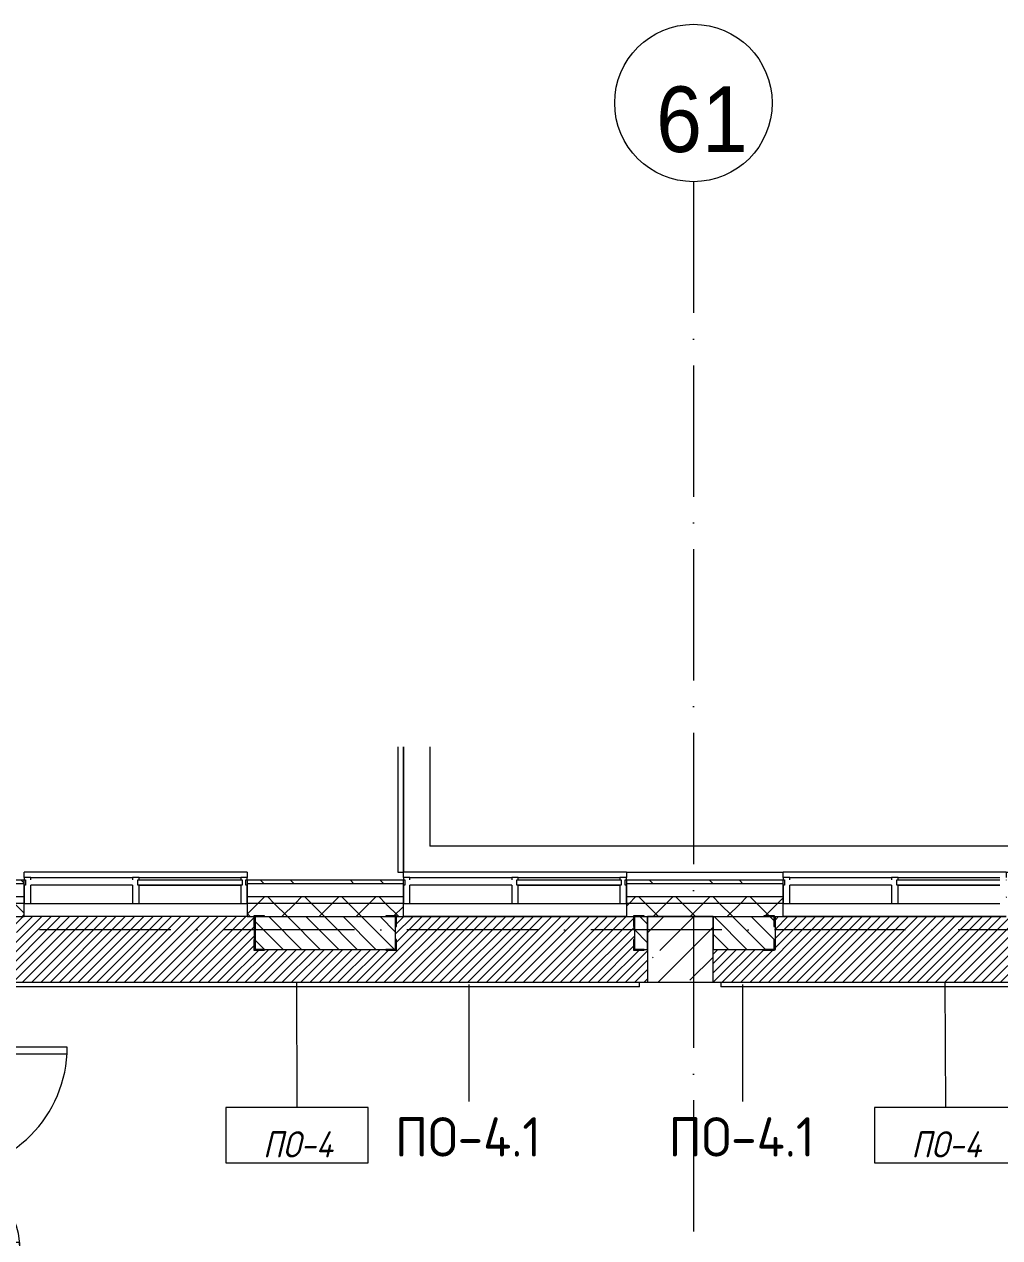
# Model space of a CAD drawing. Header units: millimetres. Extents: x -6467 to 106027, y -7090 to 195095.
# Drawn here: x 84000 to 91435, y 83233 to 92481 of the extents above; entities that cross this region are included whole.
import ezdxf

# ---------------------------------------------------------------- set-up
doc = ezdxf.new("R2010")
doc.units = ezdxf.units.MM
doc.linetypes.add('50_200_ШТРИХ_1Т_ш5_п1_п1_', pattern=[1400, 1000, -200, 0, -200])
for name, color, linetype, lineweight in [('A-DOOR', 7, 'Continuous', 9), ('A-DOOR-2', 7, 'Continuous', 5), ('A-DOOR-FRAM', 7, 'Continuous', 9), ('A-DOOR-FRAM-2', 7, 'Continuous', 5), ('A-FLOR', 7, 'Continuous', 9), ('A-FLOR-IDEN', 7, 'Continuous', 9), ('A-GLAZ', 7, 'Continuous', 5), ('A-GLAZ-CWMG', 7, 'Continuous', 9), ('A-GLAZ-CWMG-1', 7, 'Continuous', 20), ('A-WALL', 7, 'Continuous', 5), ('A-WALL-FNSH-1', 7, 'Continuous', 5), ('A-WALL-IDEN', 7, 'Continuous', 9), ('I-WALL', 7, 'Continuous', 5), ('S-BEAM', 7, 'Continuous', 9), ('S-COLS-1', 7, 'Continuous', 5)]:
    doc.layers.add(name, color=color, linetype=linetype, lineweight=lineweight)
for name, color, linetype, lineweight, true_color in [('A-FLOR-PATT-1', 7, 'Continuous', 5, 0xd61c12), ('A-GENM-1', 7, 'Continuous', 9, 0xaaaaaa), ('A-GENM-2', 7, 'Continuous', 20, 0xaaaaaa), ('A-WALL-3', 7, 'Continuous', 5, 0x787878), ('Оси-1', 7, 'Continuous', 20, 0xaaaaaa), ('Оси-2', 7, 'Continuous', 9, 0xaaaaaa), ('Оси-3', 7, '50_200_ШТРИХ_1Т_ш5_п1_п1_', 9, 0xaaaaaa)]:
    doc.layers.add(name, color=color, linetype=linetype, lineweight=lineweight, true_color=true_color)
doc.styles.add('Arial', font='arial.ttf', dxfattribs={"width": 0.9, "height": 500})
doc.styles.add('GOST Common', font='', dxfattribs={"height": 300})
doc.styles.add('GOST Common_I', font='', dxfattribs={"width": 0.9, "height": 200})
doc.styles.get('GOST Common').set_extended_font_data('GOST Common')
doc.styles.get('GOST Common_I').set_extended_font_data('GOST Common', italic=True)
pattern_1 = [(135, (0, 0), (-70.71068, -70.71068), [])]
pattern_2 = [(45, (0, 0), (-141.42136, 141.42136), []), (135, (0, 0), (-141.42136, -141.42136), [])]

# ---------------------------------------------------------------- blocks, each defined once
blk = doc.blocks.new('110_Дверь_СКБ_2Ст_Наружная1 - СОШ_Д-07_1760_1440_х2400мм_Все учебные помещения_ читальные залы_EIW30-25916202-АИ_План этажа Радиаторы_2')
at = {"layer": 'A-DOOR-2'}
h = blk.add_hatch(dxfattribs=at)
h.set_pattern_fill('FP_137', color=256, style=0, pattern_type=2)
h.set_pattern_definition([(135, (1456.41, 134.685), (-14.14214, -14.14214), []), (225, (1456.41, 134.685), (14.14214, -14.14214), [])])
h.paths.add_polyline_path([(899.5, -60), (899.5, 60), (839.5, 60), (839.5, -60)])
at = {"layer": 'A-DOOR-FRAM-2'}
h = blk.add_hatch(dxfattribs=at)
h.set_pattern_fill('FP_138', color=256, style=0, pattern_type=2)
h.set_pattern_definition([(45, (-666.384, 134.685), (-14.1421, 14.1421), []), (135, (-666.384, 134.685), (-14.1421, -14.1421), [])])
h.paths.add_polyline_path([(-800.5, 60), (-860.5, 60), (-860.5, -60), (-800.5, -60), (-800.5, 49.8)])
at = {"layer": 'A-DOOR'}
for p, q in [((-750.5, 990), (-750.5, 40)), ((-700.5, 990), (-750.5, 990)), ((-700.5, 40), (-700.5, 990)), ((789.5, 630), (739.5, 630)), ((739.5, 630), (739.5, 40)), ((789.5, 40), (789.5, 630)), ((-750.5, 40), (-700.5, 40)), ((739.5, 40), (789.5, 40))]:
    blk.add_line(p, q, dxfattribs=at)
at = {"layer": 'A-DOOR-2'}
for p, q in [((-792.5, 68), (-862.5, 68)), ((-862.5, 68), (-862.5, 60)), ((-862.5, 60), (-800.5, 60)), ((-800.5, 60), (-800.5, 40)), ((-800.5, 40), (-792.5, 40)), ((-792.5, 40), (-792.5, 68)), ((901.5, 68), (831.5, 68)), ((831.5, 68), (831.5, 40)), ((831.5, 40), (839.5, 40)), ((839.5, 40), (839.5, 60)), ((839.5, 60), (901.5, 60)), ((901.5, 60), (901.5, 68)), ((-862.5, -60), (-862.5, -68)), ((-800.5, -60), (-862.5, -60)), ((-862.5, -68), (-792.5, -68)), ((-792.5, -40), (-800.5, -40)), ((-800.5, -40), (-800.5, -60)), ((-792.5, -68), (-792.5, -40)), ((839.5, -40), (831.5, -40)), ((831.5, -40), (831.5, -68)), ((831.5, -68), (901.5, -68)), ((839.5, -60), (839.5, -40)), ((901.5, -60), (839.5, -60)), ((901.5, -68), (901.5, -60))]:
    blk.add_line(p, q, dxfattribs=at)
for centre, radius, start, end in [((-750.5, 40), 950, 0, 90), ((789.5, 40), 590, 90, 180)]:
    blk.add_arc(centre, radius, start, end, dxfattribs=at)
at = {"layer": 'A-DOOR-FRAM'}
for p, q in [((-800.5, 60), (-860.5, 60)), ((-860.5, 60), (-860.5, -60)), ((-800.5, -60), (-800.5, 60)), ((-750.5, 40), (-800.5, 40)), ((-800.5, 40), (-800.5, -40)), ((-750.5, -10), (-750.5, 40)), ((789.5, 40), (789.5, -10)), ((839.5, 40), (789.5, 40)), ((899.5, 60), (839.5, 60)), ((839.5, 60), (839.5, -60)), ((839.5, -40), (839.5, 40)), ((899.5, -60), (899.5, 60)), ((-860.5, -60), (-800.5, -60)), ((-800.5, -40), (-740.5, -40)), ((-740.5, -10), (-750.5, -10)), ((-740.5, -40), (-740.5, -10)), ((789.5, -10), (779.5, -10)), ((779.5, -10), (779.5, -40)), ((779.5, -40), (839.5, -40)), ((839.5, -60), (899.5, -60))]:
    blk.add_line(p, q, dxfattribs=at)
blk = doc.blocks.new('Прямоугольный импост - Импост структурный с накладкой - 180мм-22437111-АИ_План этажа Радиаторы_2')
at = {"layer": 'A-GLAZ-CWMG-1'}
for p, q in [((-50, 0), (-50, 17)), ((-50, 17), (0, 17)), ((0, 0), (-10, 0)), ((-10, 0), (-10, -40)), ((0, 17), (0, 0)), ((-50, -180), (-50, -40)), ((-10, -40), (0, -40)), ((0, -40), (0, -180)), ((0, -180), (-50, -180))]:
    blk.add_line(p, q, dxfattribs=at)
blk = doc.blocks.new('Прямоугольный импост - Импост структурный с накладкой - 180мм-V231-АИ_План этажа Радиаторы_2')
at = {"layer": 'A-GLAZ-CWMG'}
for p, q in [((49825, 55111), (49050, 55111)), ((49825, 54931), (49050, 54931)), ((49825, 54914), (49050, 54914))]:
    blk.add_line(p, q, dxfattribs=at)
blk = doc.blocks.new('Прямоугольный импост - Импост структурный с накладкой - 180мм-V232-АИ_План этажа Радиаторы_2')
at = {"layer": 'A-GLAZ-CWMG'}
for p, q in [((6637, 55111), (5862, 55111)), ((6637, 54914), (5862, 54914))]:
    blk.add_line(p, q, dxfattribs=at)
blk = doc.blocks.new('Прямоугольный импост - Импост структурный с накладкой - 180мм-V237-АИ_План этажа Радиаторы_2')
at = {"layer": 'A-GLAZ-CWMG-1'}
for p, q in [((-25, 0), (-25, 17)), ((-25, 17), (25, 17)), ((-15, 0), (-25, 0)), ((-15, -40), (-15, 0)), ((25, 17), (25, 0)), ((-25, -180), (-25, -40)), ((-25, -40), (-15, -40)), ((25, -40), (25, -180)), ((25, -180), (-25, -180))]:
    blk.add_line(p, q, dxfattribs=at)
blk = doc.blocks.new('Прямоугольный импост - Импост структурный с накладкой - 180мм-22437157-АИ_План этажа Радиаторы_2')
at = {"layer": 'A-GLAZ-CWMG-1'}
for p, q in [((0, 17), (-50, 17)), ((-50, 17), (-50, 0)), ((-50, 0), (-40, 0)), ((-40, 0), (-40, -40)), ((-10, -40), (-10, 0)), ((-10, 0), (0, 0)), ((0, 0), (0, 17)), ((-40, -40), (-50, -40)), ((-50, -40), (-50, -180)), ((0, -40), (-10, -40)), ((0, -180), (0, -40)), ((-50, -180), (0, -180))]:
    blk.add_line(p, q, dxfattribs=at)
blk = doc.blocks.new('Каркас навеса3 - Каркас навеса-22940218-АИ_План этажа Радиаторы_2')
at = {"layer": 'S-BEAM'}
for p, q in [((86849.7, 86017), (86849.7, 86975.3)), ((86889.7, 86975.3), (86889.7, 86019)), ((86889.7, 86019), (86889.7, 86975.3)), ((87089.7, 86975.3), (87089.7, 86217)), ((101287, 86217), (101287, 86975.3)), ((101487, 86017), (101487, 86975.3)), ((101487, 86975.3), (101487, 86017)), ((101527, 86975.3), (101527, 86017)), ((101287, 86217), (87089.7, 86217)), ((86889.7, 86017), (86849.7, 86017)), ((89784.7, 86017), (88589.7, 86017)), ((93774, 86017), (91484.7, 86017)), ((101487, 86017), (94624, 86017)), ((101527, 86017), (101487, 86017))]:
    blk.add_line(p, q, dxfattribs=at)
blk = doc.blocks.new('Фахверк _газобетон торцы_441 - Фахверк _газобетон торцы_-25577485-АИ_План этажа Радиаторы_2')
at = {"layer": 'A-GENM-2'}
for p, q in [((89406, 156989.3), (89325, 156989.3)), ((89325, 156989.3), (89325, 156983.3)), ((89325, 156983.3), (89400, 156983.3)), ((89400, 156983.3), (89400, 156908.3)), ((89406, 156908.3), (89406, 156989.3)), ((89400, 156908.3), (89406, 156908.3)), ((89406, 156808.3), (89400, 156808.3)), ((89400, 156808.3), (89400, 156733.3)), ((89406, 156727.3), (89406, 156808.3)), ((89400, 156733.3), (89325, 156733.3)), ((89325, 156733.3), (89325, 156727.3)), ((89325, 156727.3), (89406, 156727.3))]:
    blk.add_line(p, q, dxfattribs=at)
blk = doc.blocks.new('Фахверк _газобетон торцы_442 - Фахверк _газобетон торцы_-25577505-АИ_План этажа Радиаторы_2')
at = {"layer": 'A-GENM-2'}
for p, q in [((89406, 11134.7), (89325, 11134.7)), ((89325, 11134.7), (89325, 11128.7)), ((89325, 11128.7), (89400, 11128.7)), ((89400, 11128.7), (89400, 11053.7)), ((89406, 11053.7), (89406, 11134.7)), ((89400, 11053.7), (89406, 11053.7)), ((89400, 10953.7), (89400, 10878.7)), ((89406, 10953.7), (89400, 10953.7)), ((89406, 10872.7), (89406, 10953.7)), ((89400, 10878.7), (89325, 10878.7)), ((89325, 10878.7), (89325, 10872.7)), ((89325, 10872.7), (89406, 10872.7))]:
    blk.add_line(p, q, dxfattribs=at)
blk = doc.blocks.new('Фахверк _газобетон торцы_463 - Фахверк _газобетон торцы_-25578536-АИ_План этажа Радиаторы_2')
at = {"layer": 'A-GENM-2'}
for p, q in [((89406, 11134.7), (89325, 11134.7)), ((89325, 11134.7), (89325, 11128.7)), ((89325, 11128.7), (89400, 11128.7)), ((89400, 11128.7), (89400, 11053.7)), ((89406, 11053.7), (89406, 11134.7)), ((89400, 11053.7), (89406, 11053.7)), ((89400, 10953.7), (89400, 10878.7)), ((89406, 10953.7), (89400, 10953.7)), ((89406, 10872.7), (89406, 10953.7)), ((89400, 10878.7), (89325, 10878.7)), ((89325, 10878.7), (89325, 10872.7)), ((89325, 10872.7), (89406, 10872.7))]:
    blk.add_line(p, q, dxfattribs=at)
blk = doc.blocks.new('Фахверк _газобетон торцы_464 - Фахверк _газобетон торцы_-25578556-АИ_План этажа Радиаторы_2')
at = {"layer": 'A-GENM-2'}
for p, q in [((89406, 156989.3), (89325, 156989.3)), ((89325, 156989.3), (89325, 156983.3)), ((89325, 156983.3), (89400, 156983.3)), ((89400, 156983.3), (89400, 156908.3)), ((89406, 156908.3), (89406, 156989.3)), ((89400, 156908.3), (89406, 156908.3)), ((89406, 156808.3), (89400, 156808.3)), ((89400, 156808.3), (89400, 156733.3)), ((89406, 156727.3), (89406, 156808.3)), ((89400, 156733.3), (89325, 156733.3)), ((89325, 156733.3), (89325, 156727.3)), ((89325, 156727.3), (89406, 156727.3))]:
    blk.add_line(p, q, dxfattribs=at)
blk = doc.blocks.new('Отлив_СКБ - Отлив витража-V391-АИ_План этажа Радиаторы_2')
at = {"layer": 'A-GLAZ'}
for p, q in [((0, 59), (0, 100)), ((1700, 100), (0, 100)), ((1700, 100), (1700, 59)), ((0, 38.7), (0, 42)), ((875, 2), (1650, 2)), ((1700, 42), (1700, 38.7)), ((825, 0), (50, 0)), ((1650, 0), (875, 0))]:
    blk.add_line(p, q, dxfattribs=at)
blk = doc.blocks.new('Ось сетки - Круг_Ø6_00__ISO-2_5_0_9K_-17386508-АИ_План этажа Радиаторы_2')
at = {"layer": 'Оси-1'}
blk.add_circle((0, 0), 3, dxfattribs=at)
blk = doc.blocks.new('AAR_СКБ_Марка_Перекрытия_1 мм - Марка пола-27961726-АИ_План этажа Радиаторы_2')
at = {"layer": 'A-FLOR-IDEN'}
for p, q in [((2.723, 2.101), (-2.69, 2.101)), ((-2.69, 2.101), (-2.69, 0)), ((2.723, 0), (2.723, 2.101)), ((-2.69, 0), (2.723, 0))]:
    blk.add_line(p, q, dxfattribs=at)

msp = doc.modelspace()

# ---------------------------------------------------------------- hatches: boundary and pattern name
at = {"layer": 'A-FLOR-PATT-1'}
h = msp.add_hatch(dxfattribs=at)
h.set_pattern_fill('FP_321', color=256, style=0, pattern_type=2)
h.set_pattern_definition([(45, (86075, 85430.87), (-35.3553, 35.3553), [])])
h.paths.add_polyline_path([(88750, 85180.7), (88750, 85430.7), (88725, 85430.7), (88725, 85425), (88644, 85425), (88644, 85506), (88649.7, 85506), (88649.7, 85606), (88644, 85606), (88644, 85680.7), (86836, 85679.5), (86836, 85606), (86830, 85606), (86830, 85506), (86836, 85506), (86836, 85425), (86755, 85425), (86755, 85430.7), (85830, 85430.7), (85830, 85425), (85749, 85425), (85749, 85506), (85755, 85506), (85755, 85606), (85749, 85606), (85749, 85680.7), (83941, 85680.7), (83939.7, 85425), (83860, 85425), (83860, 85430.7), (83400, 85430.7), (83400, 85180.7), (87539.3, 85180.7)])
h = msp.add_hatch(dxfattribs=at)
h.set_pattern_fill('FP_322', color=256, style=0, pattern_type=2)
h.set_pattern_definition([(45, (91125, 85430.694), (-35.3553, 35.3553), [])])
h.paths.add_polyline_path([(92766.3, 85180.7), (92784.2, 85180.7), (92784.2, 85430.7), (91607.7, 85430.7), (91607.7, 85424.7), (91526.7, 85424.7), (91526.7, 85505.7), (91532.7, 85505.7), (91532.7, 85430.7), (91544.7, 85430.7), (91544.7, 85680.7), (91532.7, 85680.7), (91532.7, 85605.7), (91526.7, 85605.7), (91526.7, 85680.7), (89724.7, 85680.7), (89724.7, 85430.7), (89718.7, 85430.7), (89718.7, 85425), (89637.7, 85425), (89637.7, 85430.7), (89250, 85430.7), (89250, 85180.7), (92522.3, 85180.7)])
at = {"layer": 'A-WALL'}
h = msp.add_hatch(dxfattribs=at)
h.set_pattern_fill('FP_125', color=256, style=0, pattern_type=2)
h.set_pattern_definition(pattern_2)
h.paths.add_polyline_path([(101350, 85780.7), (101400, 85780.7), (101400, 85830.7), (94624, 85830.7), (94624, 85780.7), (101242.6, 85780.7)])
h.paths.add_polyline_path([(89784.7, 85780.7), (89784.7, 85830.7), (88589.7, 85830.7), (88589.7, 85780.7), (89615.6, 85780.7)])
h.paths.add_polyline_path([(91484.7, 85780.7), (93774, 85780.7), (93774, 85830.7), (91484.7, 85830.7)])
h.paths.add_polyline_path([(86889.7, 85780.7), (86889.7, 85830.7), (85699.7, 85830.7), (85699.7, 85780.7), (86708.8, 85780.7)])
h.paths.add_polyline_path([(80895.3, 85780.7), (81099.7, 85780.7), (81099.7, 85830.7), (79904.7, 85830.7), (79904.7, 85780.7)])
h.paths.add_polyline_path([(82799.7, 85780.7), (83999.7, 85780.7), (83999.7, 85830.7), (82799.7, 85830.7)])
h.paths.add_polyline_path([(78010, 85780.7), (78010, 85830.7), (77009.7, 85830.7), (77009.7, 85780.7), (77573.3, 85780.7)])
h.paths.add_polyline_path([(75309.7, 85780.7), (75309.7, 85830.7), (71600, 85830.7), (71600, 85780.7), (75081.9, 85780.7)])
h.paths.add_polyline_path([(69268.4, 85780.7), (69900, 85780.7), (69900, 85830.7), (68600, 85830.7), (68600, 85780.7)])
h.paths.add_polyline_path([(65600, 85780.7), (66900, 85780.7), (66900, 85830.7), (65600, 85830.7)])
h.paths.add_polyline_path([(63900, 85780.7), (63900, 85830.7), (62600, 85830.7), (62600, 85780.7), (62624.4, 85780.7)])
h.paths.add_polyline_path([(60900, 85780.7), (60900, 85830.7), (59600, 85830.7), (59600, 85780.7), (60132.9, 85780.7)])
h.paths.add_polyline_path([(57900, 85780.7), (57900, 85830.7), (56600, 85830.7), (56600, 85780.7), (57641.4, 85780.7)])
h.paths.add_polyline_path([(54900, 85780.7), (54900, 85830.7), (53600, 85830.7), (53600, 85780.7), (54319.4, 85780.7)])
h.paths.add_polyline_path([(51900, 85780.7), (51900, 85830.7), (50149.5, 85830.7), (50149.5, 85780.7), (50997.4, 85780.7)])
h = msp.add_hatch(dxfattribs=at)
h.set_pattern_fill('FP_125', color=256, style=0, pattern_type=2)
h.set_pattern_definition(pattern_2)
h.paths.add_polyline_path([(101250, 85680.7), (101350, 85680.7), (101350, 85780.7), (94624, 85780.7), (94624, 85680.7), (101242.6, 85680.7)])
h.paths.add_polyline_path([(93000, 85680.7), (93774, 85680.7), (93774, 85780.7), (91484.7, 85780.7), (91484.7, 85680.7), (92522.3, 85680.7)])
h.paths.add_polyline_path([(89784.7, 85680.7), (89784.7, 85780.7), (88589.7, 85780.7), (88589.7, 85680.7), (89615.6, 85680.7)])
h.paths.add_polyline_path([(86708.8, 85680.7), (86889.7, 85680.7), (86889.7, 85780.7), (85699.7, 85780.7), (85699.7, 85680.7), (85878.3, 85680.7)])
h.paths.add_polyline_path([(83999.7, 85680.7), (83999.7, 85780.7), (82799.7, 85780.7), (82799.7, 85680.7), (83386.8, 85680.7)])
h.paths.add_polyline_path([(81099.7, 85680.7), (81099.7, 85780.7), (79904.7, 85780.7), (79904.7, 85680.7), (80895.3, 85680.7)])
h.paths.add_polyline_path([(78010, 85680.7), (78010, 85780.7), (77009.7, 85780.7), (77009.7, 85680.7), (77573.3, 85680.7)])
h.paths.add_polyline_path([(75309.7, 85680.7), (75309.7, 85780.7), (71600, 85780.7), (71600, 85680.7), (75081.9, 85680.7)])
h.paths.add_polyline_path([(68600, 85680.7), (69900, 85680.7), (69900, 85780.7), (68600, 85780.7)])
h.paths.add_polyline_path([(66900, 85680.7), (66900, 85780.7), (65600, 85780.7), (65600, 85680.7), (65946.4, 85680.7)])
h.paths.add_polyline_path([(63900, 85680.7), (63900, 85780.7), (62600, 85780.7), (62600, 85680.7), (62624.4, 85680.7)])
h.paths.add_polyline_path([(57900, 85680.7), (57900, 85780.7), (56600, 85780.7), (56600, 85680.7), (57641.4, 85680.7)])
h.paths.add_polyline_path([(59600, 85680.7), (60900, 85680.7), (60900, 85780.7), (59600, 85780.7)])
h.paths.add_polyline_path([(54900, 85680.7), (54900, 85780.7), (53600, 85780.7), (53600, 85680.7), (54319.4, 85680.7)])
h.paths.add_polyline_path([(51900, 85680.7), (51900, 85780.7), (50149.5, 85780.7), (50149.5, 85680.7), (51000, 85680.7)])
at = {"layer": 'A-WALL-3'}
h = msp.add_hatch(dxfattribs=at)
h.set_pattern_fill('FP_124', color=256, style=0, pattern_type=2)
h.set_pattern_definition([(135, (0, 0), (-342.1478, -342.1478), []), (135, (228.1, 0), (-342.1478, -342.1478), [])])
h.paths.add_polyline_path([(101500, 85930.7), (101527, 85930.7), (101527, 85957.7), (94624, 85957.7), (94624, 85930.7), (101242.6, 85930.7)])
h.paths.add_polyline_path([(93768.1, 85930.7), (93774, 85930.7), (93774, 85957.7), (91484.7, 85957.7), (91484.7, 85930.7), (93352.8, 85930.7)])
h.paths.add_polyline_path([(89784.7, 85930.7), (89784.7, 85957.7), (88589.7, 85957.7), (88589.7, 85930.7), (89615.6, 85930.7)])
h.paths.add_polyline_path([(86889.7, 85930.7), (86889.7, 85957.7), (85699.7, 85957.7), (85699.7, 85930.7), (86708.8, 85930.7)])
h.paths.add_polyline_path([(83999.7, 85930.7), (83999.7, 85957.7), (82799.7, 85957.7), (82799.7, 85930.7), (83386.8, 85930.7)])
h.paths.add_polyline_path([(81099.7, 85930.7), (81099.7, 85957.7), (79904.7, 85957.7), (79904.7, 85930.7), (80895.3, 85930.7)])
h.paths.add_polyline_path([(77573.3, 85930.7), (78010, 85930.7), (78010, 85957.7), (77009.7, 85957.7), (77009.7, 85930.7)])
h.paths.add_polyline_path([(75309.7, 85930.7), (75309.7, 85957.7), (71600, 85957.7), (71600, 85930.7), (75081.9, 85930.7)])
h.paths.add_polyline_path([(69900, 85930.7), (69900, 85957.7), (68600, 85957.7), (68600, 85930.7), (69268.4, 85930.7)])
h.paths.add_polyline_path([(66900, 85930.7), (66900, 85957.7), (65600, 85957.7), (65600, 85930.7), (65946.4, 85930.7)])
h.paths.add_polyline_path([(63900, 85930.7), (63900, 85957.7), (62600, 85957.7), (62600, 85930.7), (62624.4, 85930.7)])
h.paths.add_polyline_path([(59600, 85930.7), (60900, 85930.7), (60900, 85957.7), (59600, 85957.7)])
h.paths.add_polyline_path([(56600, 85930.7), (57900, 85930.7), (57900, 85957.7), (56600, 85957.7)])
h.paths.add_polyline_path([(54900, 85930.7), (54900, 85957.7), (53600, 85957.7), (53600, 85930.7), (54319.4, 85930.7)])
h.paths.add_polyline_path([(51900, 85930.7), (51900, 85957.7), (50149.5, 85957.7), (50149.5, 85930.7), (50997.4, 85930.7)])
at = {"layer": 'I-WALL'}
h = msp.add_hatch(dxfattribs=at)
h.set_pattern_fill('FP_2', color=256, style=0, pattern_type=2)
h.set_pattern_definition(pattern_1)
h.paths.add_polyline_path([(88649.7, 85430.7), (88750, 85430.7), (88750, 85680.7), (88649.7, 85680.7), (88649.7, 85567.5)])
h.paths.add_polyline_path([(85759.7, 85430.7), (86829.7, 85430.7), (86829.7, 85680.7), (85759.7, 85680.7), (85759.7, 85567.5)])
h.paths.add_polyline_path([(83400, 85430.7), (83939.7, 85430.7), (83939.7, 85680.7), (83400, 85680.7), (83400, 85567.5)])
h = msp.add_hatch(dxfattribs=at)
h.set_pattern_fill('FP_2', color=256, style=0, pattern_type=2)
h.set_pattern_definition(pattern_1)
h.paths.add_polyline_path([(92809.2, 85430.7), (92809.2, 85680.7), (91544.7, 85680.7), (91544.7, 85430.7), (92784.2, 85430.7)])
h.paths.add_polyline_path([(92844.2, 85430.7), (93000, 85430.7), (93000, 85680.7), (92844.2, 85680.7), (92844.2, 85567.5)])
h.paths.add_polyline_path([(89724.7, 85430.7), (89724.7, 85680.7), (89250, 85680.7), (89250, 85430.7)])
at = {"layer": 'S-COLS-1'}
h = msp.add_hatch(dxfattribs=at)
h.set_pattern_fill('FP_1', color=256, style=0, pattern_type=2)
h.set_pattern_definition([(45, (0, 0), (-228.0985, 228.0985), []), (45, (228.1, 0), (-228.0985, 228.0985), [403.225, -80.645, 6.706, -73.939])])
h.paths.add_polyline_path([(89250, 85181), (89250, 85681), (88750, 85681), (88750, 85181), (89200.3, 85181)])

# ---------------------------------------------------------------- linework, layer by layer
at = {"layer": 'A-FLOR'}
for p, q in [((85699.7, 85681), (83999.7, 85681)), ((88589.7, 85680.7), (86889.7, 85680.7)), ((91484.7, 85680.7), (89784.7, 85680.7)), ((85755, 85506), (85755, 85606)), ((83407, 85180.7), (88750, 85180.7)), ((89250, 85180.7), (92784.2, 85180.7))]:
    msp.add_line(p, q, dxfattribs=at)
at = {"layer": 'A-FLOR-IDEN'}
for p, q in [((86075, 85180.7), (86078.4, 84225.2)), ((91017.1, 85180.7), (91020.5, 84225.2))]:
    msp.add_line(p, q, dxfattribs=at)
at = {"layer": 'A-WALL'}
for p, q in [((83999.7, 85930.7), (82799.7, 85930.7)), ((86889.7, 85930.7), (85699.7, 85930.7)), ((89784.7, 85930.7), (88589.7, 85930.7)), ((83999.7, 85830.7), (82799.7, 85830.7)), ((86889.7, 85830.7), (85699.7, 85830.7)), ((89784.7, 85830.7), (88589.7, 85830.7)), ((83999.7, 85780.7), (82799.7, 85780.7)), ((86889.7, 85780.7), (85699.7, 85780.7)), ((89784.7, 85780.7), (88589.7, 85780.7)), ((85759.7, 85680.7), (85759.7, 85430.7)), ((86829.7, 85430.7), (86829.7, 85680.7)), ((86889.7, 85681), (88589.7, 85681)), ((88649.7, 85680.7), (88649.7, 85430.7)), ((88750, 85430.7), (88750, 85680.7)), ((89250, 85680.7), (89250, 85430.7)), ((89724.7, 85430.7), (89724.7, 85680.7)), ((89784.7, 85681), (91484.7, 85681)), ((85759.7, 85430.7), (86829.7, 85430.7)), ((88649.7, 85430.7), (88750, 85430.7)), ((89250, 85430.7), (89724.7, 85430.7)), ((88690, 85145.7), (88690, 85180.7)), ((89310, 85180.7), (89310, 85145.7)), ((88690, 85145.7), (83467, 85145.7)), ((92724.2, 85145.7), (89310, 85145.7))]:
    msp.add_line(p, q, dxfattribs=at)
at = {"layer": 'A-WALL-FNSH-1'}
for p, q in [((83999.7, 85957.7), (82799.7, 85957.7)), ((83999.7, 85680.7), (83999.7, 85957.7)), ((86889.7, 85957.7), (85699.7, 85957.7)), ((85699.7, 85957.7), (85699.7, 85680.7)), ((86889.7, 85680.7), (86889.7, 85957.7)), ((89784.7, 85957.7), (88589.7, 85957.7)), ((88589.7, 85957.7), (88589.7, 85680.7)), ((89784.7, 85680.7), (89784.7, 85957.7)), ((82799.7, 85680.7), (83999.7, 85680.7)), ((85699.7, 85680.7), (86889.7, 85680.7)), ((88589.7, 85680.7), (89784.7, 85680.7))]:
    msp.add_line(p, q, dxfattribs=at)
at = {"layer": 'A-WALL-IDEN'}
for p, q in [((87389.4, 85163.2), (87389.4, 84272)), ((89474, 85163.2), (89474, 84272))]:
    msp.add_line(p, q, dxfattribs=at)
at = {"layer": 'S-COLS-1'}
for p, q in [((89250, 85681), (88750, 85681)), ((88750, 85681), (88750, 85181)), ((89250, 85181), (89250, 85681)), ((88750, 85181), (89250, 85181))]:
    msp.add_line(p, q, dxfattribs=at)
at = {"layer": 'Оси-3'}
for p, q in [((89100, 91281), (89100, -5889.7)), ((104718, 85581), (-5267.3, 85581))]:
    msp.add_line(p, q, dxfattribs=at)

# ---------------------------------------------------------------- block references
at = {"layer": 'A-DOOR-2', "rotation": 269.9999999999999}
msp.add_blockref('110_Дверь_СКБ_2Ст_Наружная1 - СОШ_Д-07_1760_1440_х2400мм_Все учебные помещения_ читальные залы_EIW30-25916202-АИ_План этажа Радиаторы_2', (83337, 83935.5), dxfattribs=at)
at = {"layer": 'A-FLOR-IDEN', "xscale": 199.9999999999999, "yscale": 199.9999999999999, "zscale": 199.9999999999999}
for p in [(86075, 83805), (91017.1, 83805)]:
    msp.add_blockref('AAR_СКБ_Марка_Перекрытия_1 мм - Марка пола-27961726-АИ_План этажа Радиаторы_2', p, dxfattribs=at)
at = {"layer": 'A-GENM-1', "rotation": 180}
for name, p in [('Фахверк _газобетон торцы_442 - Фахверк _газобетон торцы_-25577505-АИ_План этажа Радиаторы_2', (175155, 96559.8)), ('Фахверк _газобетон торцы_463 - Фахверк _газобетон торцы_-25578536-АИ_План этажа Радиаторы_2', (178050, 96559.8))]:
    msp.add_blockref(name, p, dxfattribs=at)
at = {"layer": 'A-GENM-1'}
for name, p in [('Фахверк _газобетон торцы_464 - Фахверк _газобетон торцы_-25578556-АИ_План этажа Радиаторы_2', (-2570, -71302.3)), ('Фахверк _газобетон торцы_441 - Фахверк _газобетон торцы_-25577485-АИ_План этажа Радиаторы_2', (312.7, -71302.3))]:
    msp.add_blockref(name, p, dxfattribs=at)
at = {"layer": 'A-GLAZ'}
for p in [(83999.7, 85919), (86889.7, 85919), (89784.7, 85919)]:
    msp.add_blockref('Отлив_СКБ - Отлив витража-V391-АИ_План этажа Радиаторы_2', p, dxfattribs=at)
at = {"layer": 'A-GLAZ-CWMG', "extrusion": (0, 0, -1)}
for name, p in [('Прямоугольный импост - Импост структурный с накладкой - 180мм-22437111-АИ_План этажа Радиаторы_2', (-83999.7, 85961)), ('Прямоугольный импост - Импост структурный с накладкой - 180мм-V237-АИ_План этажа Радиаторы_2', (-84849.7, 85961)), ('Прямоугольный импост - Импост структурный с накладкой - 180мм-22437111-АИ_План этажа Радиаторы_2', (-86889.7, 85961)), ('Прямоугольный импост - Импост структурный с накладкой - 180мм-V237-АИ_План этажа Радиаторы_2', (-87739.7, 85961)), ('Прямоугольный импост - Импост структурный с накладкой - 180мм-22437111-АИ_План этажа Радиаторы_2', (-89784.7, 85961)), ('Прямоугольный импост - Импост структурный с накладкой - 180мм-V237-АИ_План этажа Радиаторы_2', (-90634.7, 85961))]:
    msp.add_blockref(name, p, dxfattribs=at)
at = {"layer": 'A-GLAZ-CWMG', "rotation": 180}
for name, p in [('Прямоугольный импост - Импост структурный с накладкой - 180мм-V232-АИ_План этажа Радиаторы_2', (90686.7, 140892.1)), ('Прямоугольный импост - Импост структурный с накладкой - 180мм-V231-АИ_План этажа Радиаторы_2', (134699.7, 140892.1)), ('Прямоугольный импост - Импост структурный с накладкой - 180мм-V232-АИ_План этажа Радиаторы_2', (93576.7, 140892.1)), ('Прямоугольный импост - Импост структурный с накладкой - 180мм-V231-АИ_План этажа Радиаторы_2', (137589.7, 140892.1)), ('Прямоугольный импост - Импост структурный с накладкой - 180мм-V232-АИ_План этажа Радиаторы_2', (96471.7, 140892.1)), ('Прямоугольный импост - Импост структурный с накладкой - 180мм-V231-АИ_План этажа Радиаторы_2', (140484.7, 140892.1))]:
    msp.add_blockref(name, p, dxfattribs=at)
at = {"layer": 'A-GLAZ-CWMG'}
for p in [(85699.7, 85961), (88589.7, 85961)]:
    msp.add_blockref('Прямоугольный импост - Импост структурный с накладкой - 180мм-22437157-АИ_План этажа Радиаторы_2', p, dxfattribs=at)
at = {"layer": 'S-BEAM'}
msp.add_blockref('Каркас навеса3 - Каркас навеса-22940218-АИ_План этажа Радиаторы_2', (0, 0), dxfattribs=at)
at = {"layer": 'Оси-1', "xscale": 199.9999999999999, "yscale": 199.9999999999999, "zscale": 199.9999999999999, "rotation": 180}
msp.add_blockref('Ось сетки - Круг_Ø6_00__ISO-2_5_0_9K_-17386508-АИ_План этажа Радиаторы_2', (89100, 91881), dxfattribs=at)

# ---------------------------------------------------------------- texts
at = {"layer": 'A-FLOR-IDEN', "char_height": 200, "width": 572.4, "attachment_point": 5, "line_spacing_factor": 1.022766, "style": 'GOST Common_I'}
for insert in [(86085.2, 83944.8), (91027.3, 83944.8)]:
    msp.add_mtext('\\pxqc,t0.9,1.8,2.7,3.6,4.5,5.4,6.3,7.2,8.1,9,9.9,10.8,11.7,12.6,13.5,14.4,15.3,16.2,17.1,18,18.9,19.8,20.7,21.6,22.5,23.4,24.3,25.2,26.1,27,27.9,28.8;{ПО-4}', dxfattribs=dict(at, insert=insert))
at = {"layer": 'A-WALL-IDEN', "char_height": 300, "width": 1178, "attachment_point": 2, "line_spacing_factor": 1.022766, "style": 'GOST Common'}
for insert in [(87382.4, 84151.6), (89467, 84151.6)]:
    msp.add_mtext('\\pxqc,t0.26667,0.53333,0.8,1.06667,1.33333,1.6,1.86667,2.13333,2.4,2.66667,2.93333,3.2,3.46667,3.73333,4,4.26667,4.53333,4.8,5.06667,5.33333,5.6,5.86667,6.13333,6.4,6.66667,6.93333,7.2,7.46667,7.73333,8,8.26667,8.53333;{ПО-4.1}', dxfattribs=dict(at, insert=insert))
at = {"layer": 'Оси-2', "insert": (89165.2, 91753.8), "char_height": 500, "width": 702, "attachment_point": 5, "line_spacing_factor": 0.936439, "style": 'Arial'}
msp.add_mtext('\\pxqc,t4.572,9.144,13.716,18.288,22.86,27.432,32.004,36.576,41.148,45.72,50.292,54.864,59.436,64.008,68.58,73.152,77.724,82.296,86.868,91.44,96.012,100.584,105.156,109.728,114.3,118.872,123.444,128.016,132.588,137.16,141.732,146.304;{61}', dxfattribs=at)

doc.saveas('drawing.dxf')
